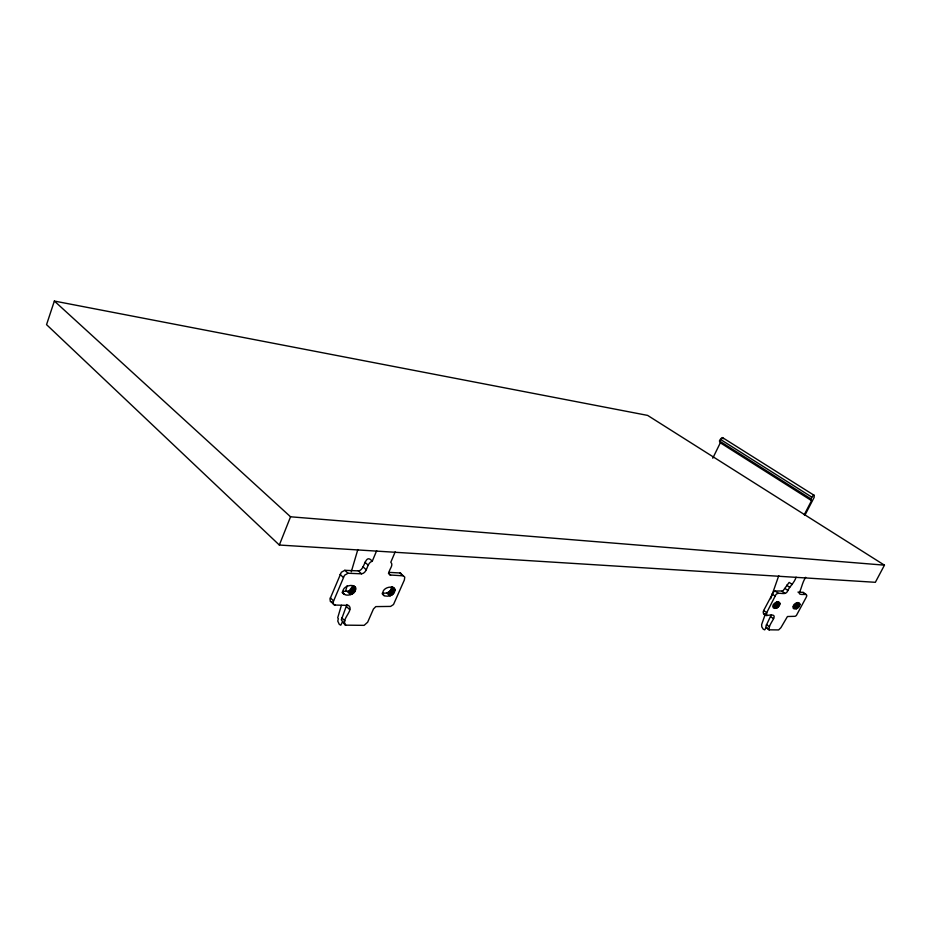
<?xml version="1.0" encoding="UTF-8"?>
<svg xmlns="http://www.w3.org/2000/svg" width="931" height="931" viewBox="0 0 931 931"><rect width="100%" height="100%" fill="white"/><g stroke="black" fill="none" stroke-linecap="round" stroke-linejoin="round"><path stroke-width="1.4" d="M346.926 604.51L341.316 619.883L345.494 625.155L342.468 621.838M779.875 603.765C779.515 599.599 772.439 603.125 772.753 606.512C773.149 610.666 780.19 607.14 779.875 603.765L776.815 601.624C776.64 605.08 770.181 606.36 776.326 608.141M355.63 589.428C356.201 582.783 343.12 585.238 342.98 591.185C342.445 597.807 355.456 595.34 355.63 589.428L352.418 586.472L349.09 591.08L342.596 591.418M799.81 604.475C799.717 600.856 793.154 603.381 793.131 606.488C791.781 611.318 800.381 608.187 799.81 604.475L797.774 603.09M382.455 592.768C386.737 594.374 391.451 591.441 391.718 586.949L394.93 589.835C394.628 595.409 388.262 597.399 383.572 595.468C380.116 589.695 389.1 585.227 394.034 587.88L394.93 589.835M341.398 605.29L337.697 617.823L338.325 618.673L337.767 621.07L339.256 624.329L340.758 625.201L342.352 622.129M345.506 591.36L347.147 585.785M351.255 571.855L357.83 549.569M771.101 615.135L765.922 626.063L766.143 627.424L769.134 629.822L766.213 627.447M376.671 550.687L372.26 561.23C364.591 552.316 365.336 570.435 358.342 570.889L344.796 570.307L341.316 572.286L330.005 598.936L330.365 601.507L332.064 602.043M372.26 561.23C366.244 563.046 368.071 572.774 361.577 573.822L348.019 573.263L344.528 575.253L333.182 601.95L333.542 604.522L335.241 605.057M334.462 605.045L348.403 605.383C354.827 609.921 340.513 619.429 345.622 624.864M54.359 301.05L46.55 324.64L279.335 545.031L875.361 582.306L884.45 565.164L647.627 415.401L54.359 301.05L290.553 516.786L884.45 565.164M765.445 613.692L761.639 624.561L761.779 626.877L763.269 629.216L764.712 629.845L766.108 627.657M770.682 598.749L778.77 575.637M279.335 545.031L290.553 516.786M395.186 551.885L390.799 562.254C394.639 565.85 386.4 571.192 389.903 574.986L403.298 575.824L404.764 577.104L404.357 580.001L393.499 604.533L390.613 606.418L375.81 606.605L373.436 609.025L367.652 622.222L364.126 625.353L345.494 625.155M792.351 584.493L789.151 582.41L782.89 590.964L775.116 591.045L773.603 591.86L763.653 610.515C761.477 613.692 767.726 618.684 766.713 612.679L775.174 596.084C776.966 590.254 784.123 596.003 787.067 592.023C789.383 586.402 794.306 583.085 796.098 577.173M763.513 613.448L766.562 615.612C782.89 612.191 767.528 623.549 769.239 629.612M796.319 608.769L793.282 606.675L796.552 603.09L799.589 605.185M804.256 514.75L811.553 500.622L720.326 442.795L719.465 440.991L721.711 437.779A2.246 1.222 -56.8 0 1 722.759 437.768L814.229 495.373L814.136 497.422L804.954 515.169M712.774 458.203L720.326 442.795M805.687 577.301C802.289 582.445 801.742 587.74 799.124 593.222C799.997 596.294 809.423 592 806.141 597.423L796.354 615.542L795.121 616.31L787.451 616.52L780.911 627.68L778.63 629.926L769.134 629.822M811.553 500.622L810.808 498.83L813.205 495.443A2.374 1.152 -56.2 0 1 814.229 495.373M388.751 572.367L400.051 572.972L401.214 573.577L401.61 575.114M797.948 592.104L803.15 592.395L803.721 593.291M720.291 439.304L811.716 497.073M719.465 440.991L810.808 498.83M803.15 592.395L806.211 594.467M786.602 585.192L789.686 587.31M784.938 588.45L788.022 590.557M781.947 591.325L785.019 593.443M797.855 602.473L799.892 603.87M796.214 603.835L799.252 605.93M795.784 604.58L798.821 606.675M775.116 591.045L778.211 593.175M795.283 605.278L798.321 607.373M794.737 605.86L797.774 607.955M794.201 606.314L797.239 608.409M793.712 606.581L796.75 608.688M772.09 593.943L775.174 596.084M777.909 601.717L779.957 603.137M776.605 602.345L779.666 604.475M776.268 603.102L779.328 605.243M775.826 603.87L778.886 606M775.314 604.568L778.374 606.709M774.767 605.173L777.827 607.303M774.208 605.627L777.269 607.768M773.696 605.906L776.757 608.048M763.653 610.515L766.713 612.679M770.554 616.59L773.603 618.743M766.457 624.608L769.495 626.772M400.051 572.972L403.298 575.824M388.413 573.252L390.578 575.16M392.696 587.054L394.849 588.974M364.952 562.266L368.199 565.175M391.579 587.927L394.802 590.813M391.229 588.986L394.441 591.872M390.694 590.021L393.906 592.919M389.996 590.987L393.208 593.885M363.032 566.863L366.279 569.784M389.193 591.802L392.405 594.7M388.332 592.43L391.544 595.328M387.482 592.814L390.694 595.712M386.702 592.919L389.903 595.828M358.342 570.889L361.577 573.822M382.117 593.687L384.247 595.631M344.796 570.307L348.019 573.263M354.036 586.053L355.642 587.531M353.338 586.193L355.747 588.415M340.036 574.38L343.248 577.348M352.069 587.542L355.281 590.51M351.522 588.613L354.723 591.581M350.812 589.602L354.013 592.57M349.986 590.452L353.175 593.419M349.09 591.08L352.29 594.059M348.206 591.476L351.394 594.455M347.368 591.592L350.568 594.572M342.201 592.128L344.598 594.374M342.282 592.71L343.876 594.199M346.472 606.57L349.637 609.561M330.342 597.853L333.519 600.867M331.285 602.02L333.67 604.289M341.77 617.847L344.924 620.861M722.759 437.768L723.073 438.792"/></g></svg>
